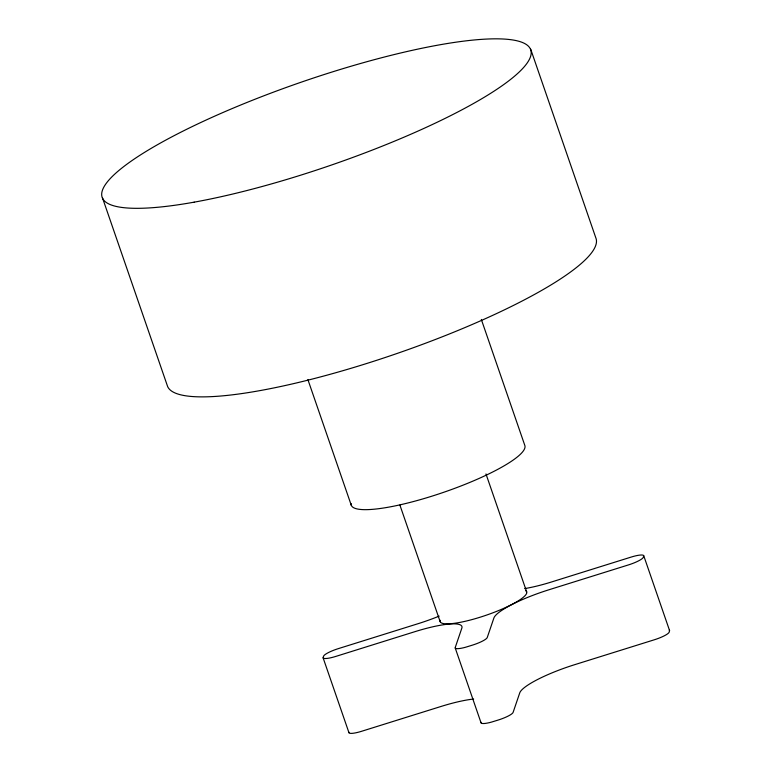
<?xml version="1.0" encoding="UTF-8"?>
<svg xmlns="http://www.w3.org/2000/svg" width="772" height="772" viewBox="0 0 772 772"><rect width="100%" height="100%" fill="white"/><g stroke="black" fill="none" stroke-linecap="round" stroke-linejoin="round"><path stroke-width="1.16" d="M524.651 588.592A53.828 10.47 -19 0 0 551.932 581.847L631.033 557.114A14.533 2.827 -19 0 1 643.723 555.676L643.327 557.268A14.533 2.827 -19 0 1 628.369 564.94L548.911 589.779A53.828 10.47 -19 0 0 493.839 618.169L487.257 637.489A14.533 2.827 -19 0 1 472.387 645.151L465.67 647.216A14.533 2.827 -19 0 1 455.239 647.496L461.82 628.176A53.828 10.47 -19 0 0 415.259 631.564L335.801 656.412A14.533 2.827 -19 0 1 323.121 657.377L323.854 655.679A14.533 2.827 -19 0 1 338.464 648.586L417.555 623.853A53.828 10.47 -19 0 0 439.162 616.124M643.723 555.676L669.565 630.55L669.179 632.143A14.533 2.827 -19 0 1 654.222 639.814L574.764 664.653A53.828 10.47 -19 0 0 519.691 693.044L513.11 712.363A14.533 2.827 -19 0 1 498.239 720.025L491.523 722.09A14.533 2.827 -19 0 1 481.091 722.37M530.692 49.196L595.83 237.873A226.64 44.101 -19 0 1 397.599 353.286A226.64 44.101 -19 0 1 167.572 386.376L102.435 197.7M481.332 319.454L524.767 445.28A91.791 17.862 -19 0 1 439.934 493.569A91.791 17.862 -19 0 1 351.125 503.508M485.974 473.95L526.649 591.767M455.219 647.978L481.062 722.853M399.896 505.062L440.185 621.749M307.893 379.602L351.328 505.419M323.111 657.85L348.963 732.724M525.616 590.657A45.76 8.907 -19 0 1 486.621 615.072A45.76 8.907 -19 0 1 440.214 620.273M473.632 699.036A53.828 10.47 -19 0 0 441.101 706.438L361.643 731.277A14.533 2.827 -19 0 1 348.963 732.252M669.237 630.193A14.533 2.827 -19 0 1 669.565 630.55M194.158 202.158A226.64 44.101 -19 0 0 530.547 56.549A226.64 44.101 -19 0 0 224.98 111.631A226.64 44.101 -19 0 0 194.158 202.158"/></g></svg>
